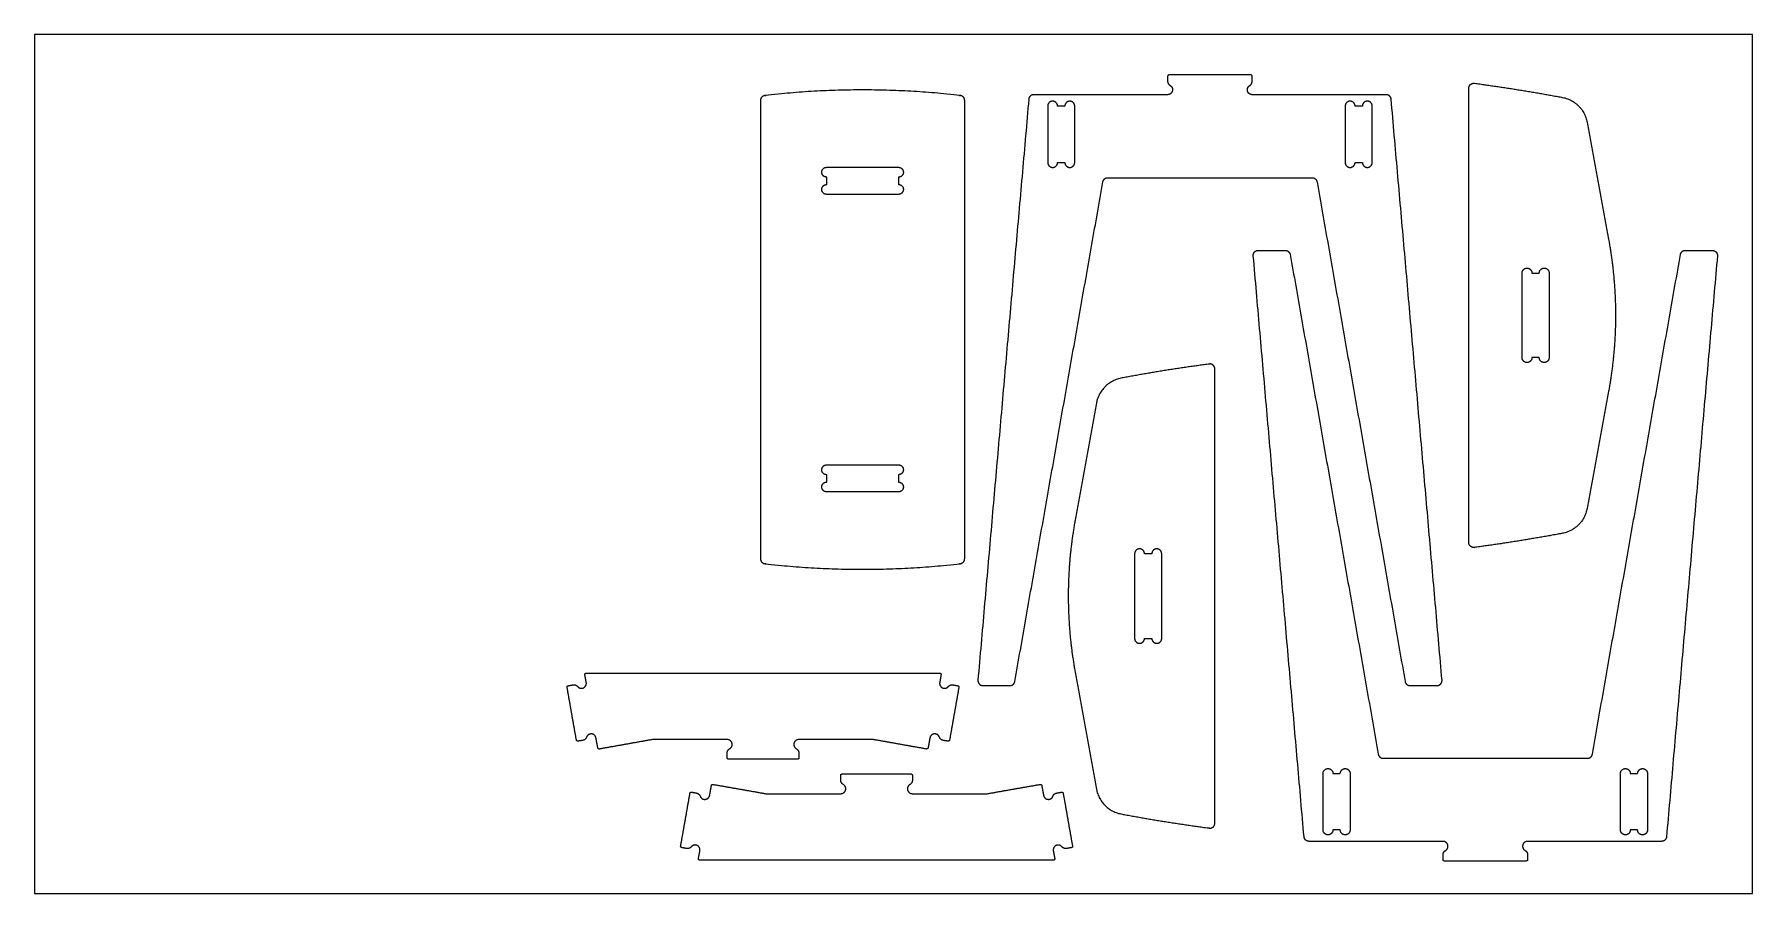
# Model space of a CAD drawing. Header units: millimetres. Extents: x 0 to 1219, y 0 to 610.
import ezdxf

# ---------------------------------------------------------------- set-up
doc = ezdxf.new("R2010")
doc.units = ezdxf.units.MM
doc.header["$MEASUREMENT"] = 0
for name, color, linetype, true_color in [('pockets', 5, 'Continuous', 0x0000ff), ('profile', 7, 'Continuous', 0x007f00), ('sheet', 1, 'Continuous', 0xff0000)]:
    doc.layers.add(name, color=color, linetype=linetype, true_color=true_color)

msp = doc.modelspace()

# ---------------------------------------------------------------- linework, layer by layer
at = {"layer": 'pockets'}
for points, weights, knots in [([(726, 558.7), (726, 562.2), (722.5, 562.2), (719, 562.2), (719, 558.7)], [1, 0.707106781187, 1, 0.707106781187, 1], [190.577871, 190.577871, 190.577871, 196.075659, 196.075659, 201.573446, 201.573446, 201.573446]), ([(738.2, 558.7), (738.2, 562.2), (734.7, 562.2), (731.2, 562.2), (731.2, 558.7)], [1, 0.707106781187, 1, 0.707106781187, 1], [174.382297, 174.382297, 174.382297, 179.880084, 179.880084, 185.377871, 185.377871, 185.377871]), ([(937.1, 558.7), (937.1, 562.2), (933.6, 562.2), (930.1, 562.2), (930.1, 558.7)], [1, 0.707106781187, 1, 0.707106781187, 1], [123.386723, 123.386723, 123.386723, 128.88451, 128.88451, 134.382297, 134.382297, 134.382297]), ([(949.3, 558.7), (949.3, 562.2), (945.8, 562.2), (942.3, 562.2), (942.3, 558.7)], [1, 0.707106781187, 1, 0.707106781187, 1], [241.573446, 241.573446, 241.573446, 247.071233, 247.071233, 252.56902, 252.56902, 252.56902]), ([(562.2, 508.3), (558.7, 508.3), (558.7, 511.8), (558.7, 515.3), (562.2, 515.3)], [1, 0.707106781186, 1, 0.707106781187, 1], [145.019082, 145.019082, 145.019082, 150.51687, 150.51687, 156.014657, 156.014657, 156.014657]), ([(613.1, 515.3), (616.6, 515.3), (616.6, 511.8), (616.6, 508.3), (613.1, 508.3)], [1, 0.707106781187, 1, 0.707106781187, 1], [206.830836, 206.830836, 206.830836, 212.328624, 212.328624, 217.826411, 217.826411, 217.826411]), ([(719, 518.7), (719, 515.2), (722.5, 515.2), (726, 515.2), (726, 518.7)], [1, 0.707106781187, 1, 0.707106781187, 1], [241.573446, 241.573446, 241.573446, 247.071233, 247.071233, 252.56902, 252.56902, 252.56902]), ([(731.2, 518.7), (731.2, 515.2), (734.7, 515.2), (738.2, 515.2), (738.2, 518.7)], [1, 0.707106781187, 1, 0.707106781187, 1], [123.386723, 123.386723, 123.386723, 128.88451, 128.88451, 134.382297, 134.382297, 134.382297]), ([(930.1, 518.7), (930.1, 515.2), (933.6, 515.2), (937.1, 515.2), (937.1, 518.7)], [1, 0.707106781187, 1, 0.707106781187, 1], [174.382297, 174.382297, 174.382297, 179.880084, 179.880084, 185.377871, 185.377871, 185.377871]), ([(942.3, 518.7), (942.3, 515.2), (945.8, 515.2), (949.3, 515.2), (949.3, 518.7)], [1, 0.707106781187, 1, 0.707106781187, 1], [190.577871, 190.577871, 190.577871, 196.075659, 196.075659, 201.573446, 201.573446, 201.573446]), ([(562.2, 496.1), (558.7, 496.1), (558.7, 499.6), (558.7, 503.1), (562.2, 503.1)], [1, 0.707106781187, 1, 0.707106781187, 1], [284.838165, 284.838165, 284.838165, 290.335952, 290.335952, 295.833739, 295.833739, 295.833739]), ([(613.1, 503.1), (616.6, 503.1), (616.6, 499.6), (616.6, 496.1), (613.1, 496.1)], [1, 0.707106781187, 1, 0.707106781187, 1], [223.026411, 223.026411, 223.026411, 228.524198, 228.524198, 234.021985, 234.021985, 234.021985]), ([(1055.6, 440.3), (1055.6, 443.8), (1059.1, 443.8), (1062.6, 443.8), (1062.6, 440.3)], [1, 0.707106781187, 1, 0.707106781187, 1], [250.577871, 250.577871, 250.577871, 256.075659, 256.075659, 261.573446, 261.573446, 261.573446]), ([(1067.8, 440.3), (1067.8, 443.8), (1071.3, 443.8), (1074.8, 443.8), (1074.8, 440.3)], [1, 0.707106781186, 1, 0.707106781187, 1], [92.391149, 92.391149, 92.391149, 97.888936, 97.888936, 103.386723, 103.386723, 103.386723]), ([(1062.6, 380.3), (1062.6, 376.8), (1059.1, 376.8), (1055.6, 376.8), (1055.6, 380.3)], [1, 0.707106781187, 1, 0.707106781187, 1], [179.582297, 179.582297, 179.582297, 185.080084, 185.080084, 190.577871, 190.577871, 190.577871]), ([(1074.8, 380.3), (1074.8, 376.8), (1071.3, 376.8), (1067.8, 376.8), (1067.8, 380.3)], [1, 0.707106781187, 1, 0.707106781186, 1], [163.386723, 163.386723, 163.386723, 168.88451, 168.88451, 174.382297, 174.382297, 174.382297]), ([(562.2, 297.2), (558.7, 297.2), (558.7, 300.7), (558.7, 304.2), (562.2, 304.2)], [1, 0.707106781187, 1, 0.707106781187, 1], [161.214657, 161.214657, 161.214657, 166.712444, 166.712444, 172.210231, 172.210231, 172.210231]), ([(613.1, 304.2), (616.6, 304.2), (616.6, 300.7), (616.6, 297.2), (613.1, 297.2)], [1, 0.707106781187, 1, 0.707106781187, 1], [223.026411, 223.026411, 223.026411, 228.524198, 228.524198, 234.021985, 234.021985, 234.021985]), ([(562.2, 285), (558.7, 285), (558.7, 288.5), (558.7, 292), (562.2, 292)], [1, 0.707106781186, 1, 0.707106781187, 1], [145.019082, 145.019082, 145.019082, 150.51687, 150.51687, 156.014657, 156.014657, 156.014657]), ([(613.1, 292), (616.6, 292), (616.6, 288.5), (616.6, 285), (613.1, 285)], [1, 0.707106781187, 1, 0.707106781187, 1], [83.207328, 83.207328, 83.207328, 88.705115, 88.705115, 94.202903, 94.202903, 94.202903]), ([(787.7, 241.1), (787.7, 244.6), (784.2, 244.6), (780.7, 244.6), (780.7, 241.1)], [1, 0.707106781186, 1, 0.707106781187, 1], [163.386723, 163.386723, 163.386723, 168.88451, 168.88451, 174.382297, 174.382297, 174.382297]), ([(799.9, 241.1), (799.9, 244.6), (796.4, 244.6), (792.9, 244.6), (792.9, 241.1)], [1, 0.707106781187, 1, 0.707106781187, 1], [321.573446, 321.573446, 321.573446, 327.071233, 327.071233, 332.56902, 332.56902, 332.56902]), ([(780.7, 181.1), (780.7, 177.6), (784.2, 177.6), (787.7, 177.6), (787.7, 181.1)], [1, 0.707106781186, 1, 0.707106781187, 1], [234.382297, 234.382297, 234.382297, 239.880084, 239.880084, 245.377871, 245.377871, 245.377871]), ([(792.9, 181.1), (792.9, 177.6), (796.4, 177.6), (799.9, 177.6), (799.9, 181.1)], [1, 0.707106781187, 1, 0.707106781187, 1], [250.577871, 250.577871, 250.577871, 256.075659, 256.075659, 261.573446, 261.573446, 261.573446]), ([(914.4, 85.2), (914.4, 88.7), (917.9, 88.7), (921.4, 88.7), (921.4, 85.2)], [1, 0.707106781187, 1, 0.707106781187, 1], [174.382297, 174.382297, 174.382297, 179.880084, 179.880084, 185.377871, 185.377871, 185.377871]), ([(926.6, 85.2), (926.6, 88.7), (930.1, 88.7), (933.6, 88.7), (933.6, 85.2)], [1, 0.707106781187, 1, 0.707106781187, 1], [56.195574, 56.195574, 56.195574, 61.693361, 61.693361, 67.191149, 67.191149, 67.191149]), ([(1125.4, 85.2), (1125.4, 88.7), (1128.9, 88.7), (1132.4, 88.7), (1132.4, 85.2)], [1, 0.707106781187, 1, 0.707106781187, 1], [174.382297, 174.382297, 174.382297, 179.880084, 179.880084, 185.377871, 185.377871, 185.377871]), ([(1137.6, 85.2), (1137.6, 88.7), (1141.1, 88.7), (1144.6, 88.7), (1144.6, 85.2)], [1, 0.707106781187, 1, 0.707106781187, 1], [190.577871, 190.577871, 190.577871, 196.075659, 196.075659, 201.573446, 201.573446, 201.573446]), ([(921.4, 45.2), (921.4, 41.7), (917.9, 41.7), (914.4, 41.7), (914.4, 45.2)], [1, 0.707106781187, 1, 0.707106781187, 1], [123.386723, 123.386723, 123.386723, 128.88451, 128.88451, 134.382297, 134.382297, 134.382297]), ([(933.6, 45.2), (933.6, 41.7), (930.1, 41.7), (926.6, 41.7), (926.6, 45.2)], [1, 0.707106781187, 1, 0.707106781187, 1], [107.191149, 107.191149, 107.191149, 112.688936, 112.688936, 118.186723, 118.186723, 118.186723]), ([(1132.4, 45.2), (1132.4, 41.7), (1128.9, 41.7), (1125.4, 41.7), (1125.4, 45.2)], [1, 0.707106781187, 1, 0.707106781187, 1], [123.386723, 123.386723, 123.386723, 128.88451, 128.88451, 134.382297, 134.382297, 134.382297]), ([(1144.6, 45.2), (1144.6, 41.7), (1141.1, 41.7), (1137.6, 41.7), (1137.6, 45.2)], [1, 0.707106781187, 1, 0.707106851018, 0.999999860338], [241.573446, 241.573446, 241.573446, 247.071234, 247.071234, 252.56902, 252.56902, 252.56902])]:
    msp.add_rational_spline(points, weights, degree=2, knots=knots, dxfattribs=at)
for points in [[(719, 558.7), (719, 538.7), (719, 518.7)], [(731.2, 558.7), (728.6, 558.7), (726, 558.7)], [(738.2, 518.7), (738.2, 538.7), (738.2, 558.7)], [(930.1, 558.7), (930.1, 538.7), (930.1, 518.7)], [(942.3, 558.7), (939.7, 558.7), (937.1, 558.7)], [(949.3, 518.7), (949.3, 538.7), (949.3, 558.7)], [(562.2, 515.3), (587.6, 515.3), (613.1, 515.3)], [(726, 518.7), (728.6, 518.7), (731.2, 518.7)], [(937.1, 518.7), (939.7, 518.7), (942.3, 518.7)], [(562.2, 503.1), (562.2, 505.7), (562.2, 508.3)], [(613.1, 508.3), (613.1, 505.7), (613.1, 503.1)], [(613.1, 496.1), (587.6, 496.1), (562.2, 496.1)], [(1055.6, 380.3), (1055.6, 410.3), (1055.6, 440.3)], [(1062.6, 440.3), (1065.2, 440.3), (1067.8, 440.3)], [(1074.8, 440.3), (1074.8, 410.3), (1074.8, 380.3)], [(1067.8, 380.3), (1065.2, 380.3), (1062.6, 380.3)], [(562.2, 304.2), (587.6, 304.2), (613.1, 304.2)], [(562.2, 292), (562.2, 294.6), (562.2, 297.2)], [(613.1, 297.2), (613.1, 294.6), (613.1, 292)], [(613.1, 285), (587.6, 285), (562.2, 285)], [(780.7, 241.1), (780.7, 211.1), (780.7, 181.1)], [(792.9, 241.1), (790.3, 241.1), (787.7, 241.1)], [(799.9, 181.1), (799.9, 211.1), (799.9, 241.1)], [(787.7, 181.1), (790.3, 181.1), (792.9, 181.1)], [(914.4, 45.2), (914.4, 65.2), (914.4, 85.2)], [(921.4, 85.2), (924, 85.2), (926.6, 85.2)], [(933.6, 85.2), (933.6, 65.2), (933.6, 45.2)], [(1125.4, 45.2), (1125.4, 65.2), (1125.4, 85.2)], [(1132.4, 85.2), (1135, 85.2), (1137.6, 85.2)], [(1144.6, 85.2), (1144.6, 65.2), (1144.6, 45.2)], [(926.6, 45.2), (924, 45.2), (921.4, 45.2)], [(1137.6, 45.2), (1135, 45.2), (1132.4, 45.2)]]:
    msp.add_open_spline(points, degree=2, dxfattribs=at)
at = {"layer": 'profile'}
for points, weights in [([(805.1, 580.8), (804.1, 580.8), (804.1, 579.8)], [1, 0.707106781187, 1]), ([(804.1, 576.4), (804.1, 574.4), (805.9, 573.3)], [1, 0.866025403784, 1]), ([(862.4, 573.3), (864.1, 574.4), (864.1, 576.4)], [1, 0.866025403784, 1]), ([(864.1, 579.8), (864.1, 580.8), (863.1, 580.8)], [1, 0.707106781187, 1]), ([(709, 566.8), (705.8, 566.8), (705.6, 563.6)], [1, 0.73727733681, 1]), ([(962.7, 563.6), (962.5, 566.8), (959.2, 566.8)], [1, 0.73727733681, 1]), ([(758.2, 505), (758.7, 507.9), (761.6, 507.9)], [1, 0.766044443119, 1]), ([(906.7, 507.9), (909.6, 507.9), (910.1, 505)], [1, 0.766044443119, 1]), ([(887.6, 456.3), (890.5, 456.3), (891.1, 453.4)], [1, 0.766044443119, 1]), ([(1168, 453.4), (1168.5, 456.3), (1171.4, 456.3)], [1, 0.766044443119, 1]), ([(382.2, 148.1), (384.2, 148.5), (385.5, 146.9)], [1, 0.865934932569, 1]), ([(648.5, 146.9), (649.8, 148.5), (651.8, 148.1)], [1, 0.865934932568, 1]), ([(692.2, 147.6), (695.2, 147.6), (695.7, 150.5)], [1, 0.766044443119, 1]), ([(972.6, 150.5), (973.1, 147.6), (976.1, 147.6)], [1, 0.766044443119, 1]), ([(391.8, 111), (391.1, 109.1), (389.1, 108.7)], [1, 0.865282960525, 1]), ([(644.9, 108.7), (642.9, 109.1), (642.2, 111)], [1, 0.865282960525, 1]), ([(385.7, 108.2), (384.7, 108), (384.6, 109)], [1, 0.707187146243, 1]), ([(400.9, 102.6), (399.9, 102.5), (399.8, 103.5)], [1, 0.707199809656, 1]), ([(439.1, 109.3), (438.8, 109.3), (438.5, 109.3)], [1, 0.996205211673, 1]), ([(491.6, 99.8), (491.6, 101.8), (493.3, 102.8)], [1, 0.866025403784, 1]), ([(540.6, 102.8), (542.4, 101.8), (542.4, 99.8)], [1, 0.866025403784, 1]), ([(595.4, 109.3), (595.1, 109.3), (594.8, 109.3)], [1, 0.996205211673, 1]), ([(634.2, 103.5), (634, 102.5), (633, 102.6)], [1, 0.707199809656, 1]), ([(649.4, 109), (649.2, 108), (648.2, 108.2)], [1, 0.707187146243, 1]), ([(953.6, 98.9), (954.1, 96), (957, 96)], [1, 0.766044443119, 1]), ([(1102, 96), (1105, 96), (1105.5, 98.9)], [1, 0.766044443119, 1]), ([(492.6, 95.3), (491.6, 95.3), (491.6, 96.3)], [1, 0.707106781187, 1]), ([(542.4, 96.3), (542.4, 95.3), (541.4, 95.3)], [1, 0.707106781187, 1]), ([(480.4, 76.7), (480.6, 77.7), (481.5, 77.5)], [1, 0.707199809656, 1]), ([(572.2, 83.9), (572.2, 84.9), (573.2, 84.9)], [1, 0.707106781187, 1]), ([(574, 77.4), (572.2, 78.4), (572.2, 80.4)], [0.999999936116, 0.866025435726, 1]), ([(623, 80.4), (623, 78.4), (621.3, 77.4)], [1, 0.866025403784, 1]), ([(622, 84.9), (623, 84.9), (623, 83.9)], [1, 0.707106781187, 1]), ([(713.7, 77.5), (714.7, 77.7), (714.8, 76.7)], [1, 0.707199809656, 1]), ([(465.2, 71.2), (465.4, 72.2), (466.4, 72)], [1, 0.707187146243, 1]), ([(469.7, 71.4), (471.7, 71.1), (472.4, 69.2)], [1, 0.865282960525, 1]), ([(519.1, 70.9), (519.5, 70.9), (519.8, 70.9)], [1, 0.996205211673, 1]), ([(675.5, 70.9), (675.8, 70.9), (676.1, 70.9)], [1, 0.996205211673, 1]), ([(722.8, 69.2), (723.5, 71.1), (725.5, 71.4)], [1, 0.865282960525, 1]), ([(728.9, 72), (729.8, 72.2), (730, 71.2)], [1, 0.707187146243, 1]), ([(904.4, 37.1), (901.2, 37.1), (900.9, 40.3)], [1, 0.73727733681, 1]), ([(1158.1, 40.3), (1157.8, 37.1), (1154.6, 37.1)], [1, 0.737277462086, 0.999999749448]), ([(466.1, 33.2), (464.8, 31.7), (462.8, 32)], [1, 0.865934932569, 1]), ([(732.4, 32), (730.4, 31.7), (729.1, 33.2)], [1, 0.865934932568, 1]), ([(999.5, 27.6), (999.5, 29.6), (1001.3, 30.6)], [1, 0.866025403784, 1]), ([(1057.8, 30.6), (1059.5, 29.6), (1059.5, 27.6)], [1, 0.866025403784, 1]), ([(1000.5, 23.1), (999.5, 23.1), (999.5, 24.1)], [1, 0.707106781187, 1]), ([(1059.5, 24.1), (1059.5, 23.1), (1058.5, 23.1)], [1, 0.707106781187, 1])]:
    msp.add_rational_spline(points, weights, degree=2, dxfattribs=at)
for points in [[(804.1, 579.8), (804.1, 578.1), (804.1, 576.4)], [(863.1, 580.8), (834.1, 580.8), (805.1, 580.8)], [(864.1, 576.4), (864.1, 578.1), (864.1, 579.8)], [(515.2, 562.7), (515.2, 400.1), (515.2, 237.6)], [(660.1, 237.6), (660.1, 400.1), (660.1, 562.7)], [(705.6, 563.6), (687.5, 357.5), (669.5, 151.4)], [(804.1, 566.8), (756.6, 566.8), (709, 566.8)], [(959.2, 566.8), (911.7, 566.8), (864.1, 566.8)], [(998.8, 151.4), (980.8, 357.5), (962.7, 563.6)], [(1017.8, 249.1), (1017.8, 410.3), (1017.8, 571.4)], [(1101.8, 547.2), (1109.4, 505.7), (1117, 464.2)], [(695.7, 150.5), (726.9, 327.8), (758.2, 505)], [(761.6, 507.9), (834.1, 507.9), (906.7, 507.9)], [(910.1, 505), (941.4, 327.8), (972.6, 150.5)], [(900.9, 40.3), (882.9, 246.4), (864.9, 452.5)], [(868.4, 456.3), (878, 456.3), (887.6, 456.3)], [(891.1, 453.4), (922.3, 276.2), (953.6, 98.9)], [(1105.5, 98.9), (1136.7, 276.2), (1168, 453.4)], [(1194.2, 452.5), (1176.1, 246.4), (1158.1, 40.3)], [(1171.4, 456.3), (1181.1, 456.3), (1190.7, 456.3)], [(837.6, 49.9), (837.6, 211.1), (837.6, 372.3)], [(1117, 356.4), (1109.4, 314.8), (1101.8, 273.3)], [(753.6, 348.1), (746.1, 306.5), (738.5, 265)], [(384.6, 109), (381.3, 127.7), (378, 146.4)], [(378.8, 147.5), (380.5, 147.8), (382.2, 148.1)], [(391.6, 149.8), (391.1, 152.5), (390.6, 155.3)], [(391.6, 156.5), (517, 156.5), (642.4, 156.5)], [(643.3, 155.3), (642.9, 152.5), (642.4, 149.8)], [(656, 146.4), (652.7, 127.7), (649.4, 109)], [(651.8, 148.1), (653.5, 147.8), (655.2, 147.5)], [(673, 147.6), (682.6, 147.6), (692.2, 147.6)], [(738.5, 157.2), (746.1, 115.7), (753.6, 74.1)], [(976.1, 147.6), (985.7, 147.6), (995.3, 147.6)], [(399.8, 103.5), (399.1, 106.9), (398.5, 110.4)], [(635.4, 110.4), (634.8, 106.9), (634.2, 103.5)], [(389.1, 108.7), (387.4, 108.4), (385.7, 108.2)], [(438.5, 109.3), (419.7, 105.9), (400.9, 102.6)], [(491.6, 109.3), (465.4, 109.3), (439.1, 109.3)], [(491.6, 96.3), (491.6, 98), (491.6, 99.8)], [(594.8, 109.3), (568.6, 109.3), (542.4, 109.3)], [(542.4, 99.8), (542.4, 98), (542.4, 96.3)], [(633, 102.6), (614.2, 105.9), (595.4, 109.3)], [(648.2, 108.2), (646.5, 108.4), (644.9, 108.7)], [(541.4, 95.3), (517, 95.3), (492.6, 95.3)], [(957, 96), (1029.5, 96), (1102, 96)], [(479.2, 69.8), (479.8, 73.2), (480.4, 76.7)], [(481.5, 77.5), (500.3, 74.2), (519.1, 70.9)], [(572.2, 80.4), (572.2, 82.1), (572.2, 83.9)], [(573.2, 84.9), (597.6, 84.9), (622, 84.9)], [(623, 83.9), (623, 82.1), (623, 80.4)], [(676.1, 70.9), (694.9, 74.2), (713.7, 77.5)], [(714.8, 76.7), (715.4, 73.2), (716.1, 69.8)], [(458.6, 33.8), (461.9, 52.5), (465.2, 71.2)], [(466.4, 72), (468, 71.7), (469.7, 71.4)], [(519.8, 70.9), (546, 70.9), (572.2, 70.9)], [(623, 70.9), (649.2, 70.9), (675.5, 70.9)], [(725.5, 71.4), (727.2, 71.7), (728.9, 72)], [(730, 71.2), (733.3, 52.5), (736.6, 33.8)], [(999.5, 37.1), (952, 37.1), (904.4, 37.1)], [(1154.6, 37.1), (1107.1, 37.1), (1059.5, 37.1)], [(462.8, 32), (461.1, 32.3), (459.4, 32.6)], [(471.2, 24.9), (471.7, 27.6), (472.2, 30.4)], [(723, 30.4), (723.5, 27.6), (724, 24.9)], [(735.8, 32.6), (734.1, 32.3), (732.4, 32)], [(999.5, 24.1), (999.5, 25.8), (999.5, 27.6)], [(1059.5, 27.6), (1059.5, 25.8), (1059.5, 24.1)], [(723, 23.7), (597.6, 23.7), (472.2, 23.7)], [(1058.5, 23.1), (1029.5, 23.1), (1000.5, 23.1)]]:
    msp.add_open_spline(points, degree=2, dxfattribs=at)
for points, weights, knots in [([(805.9, 573.3), (808.2, 572), (807.5, 569.4), (806.8, 566.8), (804.1, 566.8)], [1, 0.793353340291, 1, 0.793353340291, 1], [2128.000654, 2128.000654, 2128.000654, 2132.582143, 2132.582143, 2137.163633, 2137.163633, 2137.163633]), ([(864.1, 566.8), (861.5, 566.8), (860.8, 569.4), (860.1, 572), (862.4, 573.3)], [1, 0.793353340291, 1, 0.793353340291, 1], [2043.490056, 2043.490056, 2043.490056, 2048.071545, 2048.071545, 2052.653034, 2052.653034, 2052.653034]), ([(1017.8, 571.4), (1017.8, 573), (1019, 574.1), (1020.2, 575.1), (1021.8, 574.9)], [1, 0.910646245757, 1, 0.910646245757, 1], [785.0251, 785.0251, 785.0251, 788.006756, 788.006756, 790.988413, 790.988413, 790.988413]), ([(1021.8, 574.9), (1053.1, 570.7), (1084.2, 564.9), (1099.1, 562.1), (1101.8, 547.2)], [1, 0.999660667536, 1, 0.823903922367, 1], [790.988413, 790.988413, 790.988413, 854.211188, 854.211188, 880.722547, 880.722547, 880.722547]), ([(660.1, 562.7), (660.1, 565.8), (657, 566.2), (587.6, 574.2), (518.3, 566.2), (515.2, 565.8), (515.2, 562.7)], [1, 0.746451419126, 1, 0.993437141019, 1, 0.746451389959, 1], [799.450556, 799.450556, 799.450556, 804.547137, 804.547137, 943.639381, 943.639381, 948.735962, 948.735962, 948.735962]), ([(1117, 464.2), (1121.9, 437.4), (1121.9, 410.3), (1121.9, 383.1), (1117, 356.4)], [1, 0.99592466956, 1, 0.99592466956, 1], [965.160006, 965.160006, 965.160006, 1019.347026, 1019.347026, 1073.534045, 1073.534045, 1073.534045]), ([(864.9, 452.5), (864.7, 454), (865.8, 455.2), (866.8, 456.3), (868.4, 456.3)], [1, 0.915311479119, 1, 0.915311479119, 1], [1146.805953, 1146.805953, 1146.805953, 1149.707563, 1149.707563, 1152.609173, 1152.609173, 1152.609173]), ([(1190.7, 456.3), (1192.2, 456.3), (1193.3, 455.2), (1194.3, 454), (1194.2, 452.5)], [1, 0.915311479119, 1, 0.915311479119, 1], [2075.561797, 2075.561797, 2075.561797, 2078.463407, 2078.463407, 2081.365017, 2081.365017, 2081.365017]), ([(833.7, 375.7), (802.3, 371.6), (771.2, 365.7), (756.4, 362.9), (753.6, 348.1)], [1, 0.999660667536, 1, 0.823903922367, 1], [508.44278, 508.44278, 508.44278, 571.665556, 571.665556, 598.176915, 598.176915, 598.176915]), ([(837.6, 372.3), (837.6, 373.9), (836.4, 374.9), (835.2, 376), (833.7, 375.7)], [1, 0.910646245757, 1, 0.910646245757, 1], [502.479468, 502.479468, 502.479468, 505.461124, 505.461124, 508.44278, 508.44278, 508.44278]), ([(1101.8, 273.3), (1099.1, 258.4), (1084.2, 255.6), (1053.1, 249.8), (1021.8, 245.6), (1020.2, 245.4), (1019, 246.5), (1017.8, 247.5), (1017.8, 249.1)], [1, 0.823903922367, 1, 0.999660667536, 1, 0.910646245757, 1, 0.910646245757, 1], [1157.971504, 1157.971504, 1157.971504, 1184.482863, 1184.482863, 1247.705639, 1247.705639, 1250.687295, 1250.687295, 1253.668951, 1253.668951, 1253.668951]), ([(738.5, 265), (733.6, 238.3), (733.6, 211.1), (733.6, 183.9), (738.5, 157.2)], [1, 0.99592466956, 1, 0.99592466956, 1], [682.614374, 682.614374, 682.614374, 736.801393, 736.801393, 790.988413, 790.988413, 790.988413]), ([(515.2, 237.6), (515.2, 234.5), (518.3, 234.1), (587.6, 226.1), (657, 234.1), (660.1, 234.5), (660.1, 237.6)], [1, 0.746451389959, 1, 0.993437141019, 1, 0.746451419125, 1], [1273.818543, 1273.818543, 1273.818543, 1278.915124, 1278.915124, 1418.007368, 1418.007368, 1423.103949, 1423.103949, 1423.103949]), ([(378, 146.4), (377.9, 146.8), (378.1, 147.1), (378.4, 147.5), (378.8, 147.5)], [1, 0.923857783625, 1, 0.923857783625, 1], [419.375781, 419.375781, 419.375781, 420.161293, 420.161293, 420.946805, 420.946805, 420.946805]), ([(385.5, 146.9), (387.2, 144.9), (389.6, 146), (392.1, 147.2), (391.6, 149.8)], [1, 0.793263668981, 1, 0.793263668981, 1], [428.049592, 428.049592, 428.049592, 432.632113, 432.632113, 437.214633, 437.214633, 437.214633]), ([(390.6, 155.3), (390.5, 155.7), (390.8, 156.1), (391.1, 156.5), (391.6, 156.5)], [1, 0.906307786628, 1, 0.906307786627, 1], [442.783266, 442.783266, 442.783266, 443.655931, 443.655931, 444.528595, 444.528595, 444.528595]), ([(642.4, 149.8), (641.9, 147.2), (644.3, 146), (646.8, 144.9), (648.5, 146.9)], [1, 0.793263668981, 1, 0.793263668981, 1], [702.599936, 702.599936, 702.599936, 707.182456, 707.182456, 711.764977, 711.764977, 711.764977]), ([(642.4, 156.5), (642.8, 156.5), (643.1, 156.1), (643.4, 155.7), (643.3, 155.3)], [1, 0.906307786627, 1, 0.906307786627, 1], [695.285974, 695.285974, 695.285974, 696.158638, 696.158638, 697.031303, 697.031303, 697.031303]), ([(655.2, 147.5), (655.6, 147.5), (655.8, 147.1), (656.1, 146.8), (656, 146.4)], [1, 0.923857783625, 1, 0.923857783625, 1], [718.867764, 718.867764, 718.867764, 719.653276, 719.653276, 720.438788, 720.438788, 720.438788]), ([(669.5, 151.4), (669.4, 149.9), (670.4, 148.8), (671.4, 147.6), (673, 147.6)], [1, 0.915311479119, 1, 0.915311479119, 1], [2651.206425, 2651.206425, 2651.206425, 2654.108035, 2654.108035, 2657.009645, 2657.009645, 2657.009645]), ([(995.3, 147.6), (996.8, 147.6), (997.9, 148.8), (998.9, 149.9), (998.8, 151.4)], [1, 0.915311479119, 1, 0.915311479119, 1], [3579.962269, 3579.962269, 3579.962269, 3582.863879, 3582.863879, 3585.765489, 3585.765489, 3585.765489]), ([(398.5, 110.4), (398.1, 113.1), (395.4, 113.3), (392.7, 113.5), (391.8, 111)], [1, 0.79293635914, 1, 0.79293635914, 1], [363.529384, 363.529384, 363.529384, 368.115666, 368.115666, 372.701948, 372.701948, 372.701948]), ([(642.2, 111), (641.3, 113.5), (638.6, 113.3), (635.9, 113.1), (635.4, 110.4)], [1, 0.79293635914, 1, 0.79293635914, 1], [767.112622, 767.112622, 767.112622, 771.698903, 771.698903, 776.285185, 776.285185, 776.285185]), ([(493.3, 102.8), (495.7, 104.1), (495, 106.7), (494.3, 109.3), (491.6, 109.3)], [1, 0.793353340291, 1, 0.793353340291, 1], [951.504836, 951.504836, 951.504836, 956.086325, 956.086325, 960.667814, 960.667814, 960.667814]), ([(542.4, 109.3), (539.7, 109.3), (539, 106.7), (538.3, 104.1), (540.6, 102.8)], [1, 0.793353340291, 1, 0.793353340291, 1], [876.178058, 876.178058, 876.178058, 880.759547, 880.759547, 885.341036, 885.341036, 885.341036]), ([(572.2, 70.9), (574.9, 70.9), (575.6, 73.5), (576.3, 76.1), (574, 77.4)], [1, 0.793353340291, 1, 0.79335338956, 0.999999901463], [612.541546, 612.541546, 612.541546, 617.123036, 617.123036, 621.704525, 621.704525, 621.704525]), ([(621.3, 77.4), (618.9, 76.1), (619.6, 73.5), (620.3, 70.9), (623, 70.9)], [1, 0.793353340291, 1, 0.793353340291, 1], [687.868324, 687.868324, 687.868324, 692.449814, 692.449814, 697.031303, 697.031303, 697.031303]), ([(753.6, 74.1), (756.4, 59.3), (771.2, 56.5), (802.3, 50.7), (833.7, 46.5), (835.2, 46.3), (836.4, 47.3), (837.6, 48.3), (837.6, 49.9)], [1, 0.823903922367, 1, 0.999660667536, 1, 0.910646245757, 1, 0.910646245757, 1], [875.425871, 875.425871, 875.425871, 901.937231, 901.937231, 965.160006, 965.160006, 968.141662, 968.141662, 971.123319, 971.123319, 971.123319]), ([(472.4, 69.2), (473.3, 66.6), (476, 66.9), (478.7, 67.1), (479.2, 69.8)], [1, 0.79293635914, 1, 0.79293635914, 1], [1200.507413, 1200.507413, 1200.507413, 1205.093695, 1205.093695, 1209.679977, 1209.679977, 1209.679977]), ([(716.1, 69.8), (716.5, 67.1), (719.2, 66.9), (721.9, 66.6), (722.8, 69.2)], [1, 0.79293635914, 1, 0.79293635914, 1], [796.924175, 796.924175, 796.924175, 801.510457, 801.510457, 806.096739, 806.096739, 806.096739]), ([(1001.3, 30.6), (1003.6, 31.9), (1002.9, 34.5), (1002.2, 37.1), (999.5, 37.1)], [1, 0.793353340291, 1, 0.79335338956, 0.999999901463], [623.600182, 623.600182, 623.600182, 628.181672, 628.181672, 632.763161, 632.763161, 632.763161]), ([(1059.5, 37.1), (1056.8, 37.1), (1056.1, 34.5), (1055.4, 31.9), (1057.8, 30.6)], [1, 0.793353340291, 1, 0.793353340291, 1], [539.089584, 539.089584, 539.089584, 543.671073, 543.671073, 548.252562, 548.252562, 548.252562]), ([(459.4, 32.6), (459, 32.7), (458.8, 33), (458.5, 33.4), (458.6, 33.8)], [1, 0.923857783625, 1, 0.923857783625, 1], [1152.262556, 1152.262556, 1152.262556, 1153.048067, 1153.048067, 1153.833579, 1153.833579, 1153.833579]), ([(472.2, 30.4), (472.7, 33), (470.2, 34.2), (467.8, 35.3), (466.1, 33.2)], [1, 0.793263668981, 1, 0.793263668981, 1], [1135.994728, 1135.994728, 1135.994728, 1140.577248, 1140.577248, 1145.159768, 1145.159768, 1145.159768]), ([(472.2, 23.7), (471.8, 23.7), (471.5, 24.1), (471.2, 24.4), (471.2, 24.9)], [1, 0.906307786627, 1, 0.906307786628, 1], [1128.680765, 1128.680765, 1128.680765, 1129.55343, 1129.55343, 1130.426094, 1130.426094, 1130.426094]), ([(729.1, 33.2), (727.4, 35.3), (725, 34.2), (722.5, 33), (723, 30.4)], [1, 0.793263668981, 1, 0.793263668981, 1], [861.444384, 861.444384, 861.444384, 866.026904, 866.026904, 870.609424, 870.609424, 870.609424]), ([(724, 24.9), (724.1, 24.4), (723.8, 24.1), (723.5, 23.7), (723, 23.7)], [1, 0.906307786627, 1, 0.906307786627, 1], [876.178058, 876.178058, 876.178058, 877.050722, 877.050722, 877.923387, 877.923387, 877.923387]), ([(736.6, 33.8), (736.7, 33.4), (736.5, 33), (736.2, 32.7), (735.8, 32.6)], [1, 0.923857783625, 1, 0.923857783625, 1], [852.770573, 852.770573, 852.770573, 853.556085, 853.556085, 854.341596, 854.341596, 854.341596])]:
    msp.add_rational_spline(points, weights, degree=2, knots=knots, dxfattribs=at)
at = {"layer": 'sheet'}
msp.add_lwpolyline([(0, 609.6), (0, 0), (1219.2, 0), (1219.2, 609.6)], close=True, dxfattribs=at)

doc.saveas('drawing.dxf')
